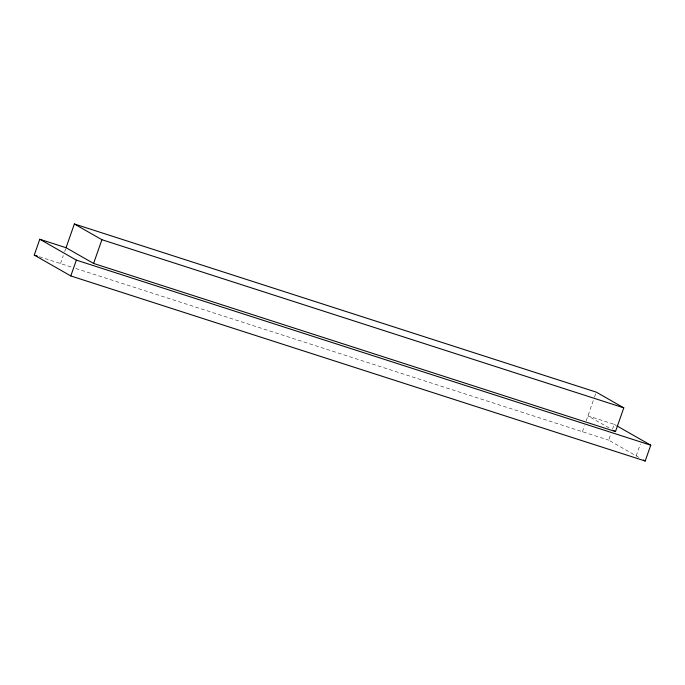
<?xml version="1.0" encoding="UTF-8"?>
<svg xmlns="http://www.w3.org/2000/svg" width="685" height="685" viewBox="0 0 685 685"><rect width="100%" height="100%" fill="white"/><g stroke="black" fill="none" stroke-linecap="round" stroke-linejoin="round"><path stroke-width="0.51" stroke-dasharray="3.42 2.57" d="M60.511 263.545L63.285 255.633M64.673 251.678L65.709 248.706M582.387 431.687L584.468 425.753M586.197 420.813L594.169 398.062M594.511 397.077L596.241 392.128M638.899 457.417L608.657 440.155L610.729 434.221M612.467 429.272L614.197 424.332L587.935 415.863L609.051 427.919M636.202 455.876L640.355 444.008M39.302 256.712L71.702 267.15M75.77 268.46L608.657 440.155M614.197 424.332L616.029 425.376"/><path stroke-width="1.03" d="M616.954 425.899L650.75 445.19L645.21 461.022L70.803 275.944L34.25 255.085L39.79 239.253L66.051 247.722L93.597 263.442L615.481 431.593L623.787 407.849L596.241 392.128L74.365 223.978L66.051 247.722M70.803 275.944L76.343 260.12L39.79 239.253M93.597 263.442L101.911 239.707L74.365 223.978M101.911 239.707L623.787 407.849M76.343 260.12L650.75 445.19M34.25 255.085L37.281 256.062M613.64 430.54L615.481 431.593M643.403 459.986L645.21 461.022"/></g></svg>
